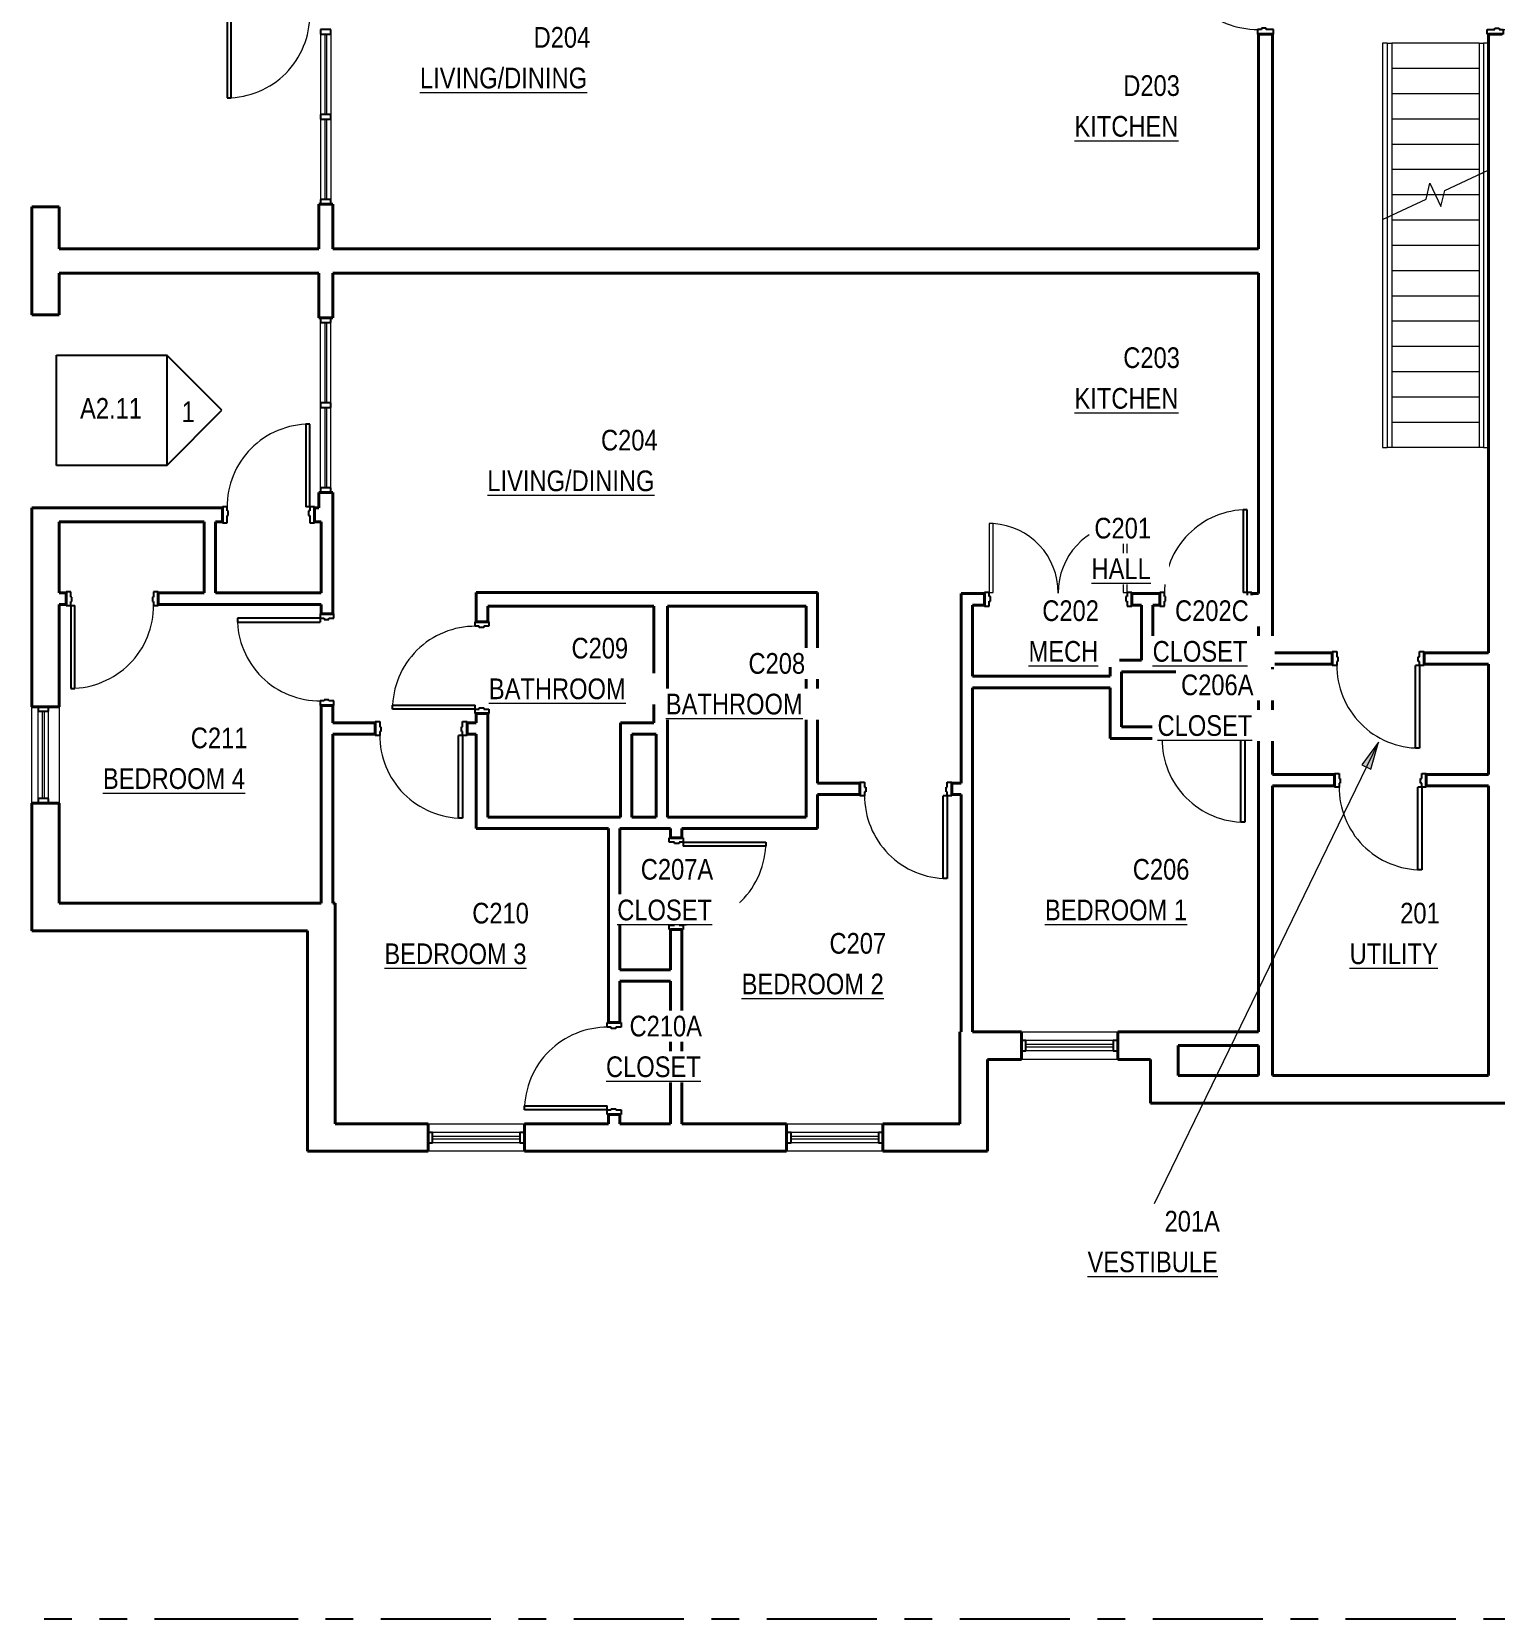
# Model space of a CAD drawing. Header units: inches. Extents: x -88 to 1419, y -1455 to 118.
# Drawn here: x -88 to 549, y -1270 to -579 of the extents above; entities that cross this region are included whole.
import ezdxf

# ---------------------------------------------------------------- set-up
doc = ezdxf.new("R2010")
doc.units = ezdxf.units.IN
doc.header["$MEASUREMENT"] = 0
doc.linetypes.add('Grid Line', pattern=[84, 48, -12, 12, -12])
for name, color, linetype, lineweight in [('A-AREA-IDEN', 2, 'Continuous', 9), ('A-DOOR', 31, 'Continuous', 15), ('A-DOOR-FRAM', 31, 'Continuous', 25), ('A-FLOR-HRAL', 11, 'Continuous', 9), ('A-GLAZ-CURT', 52, 'Continuous', 9), ('A-GLAZ-CWMG', 51, 'Continuous', 9), ('A-WALL', 113, 'Continuous', 15), ('G-ANNO-SYMB', 111, 'Continuous', 9), ('I-WALL', 2, 'Continuous', 15), ('S-GRID', 1, 'Continuous', 9), ('S-STRS', 31, 'Continuous', 9), ('S-STRS-MBND', 31, 'Continuous', 9)]:
    doc.layers.add(name, color=color, linetype=linetype, lineweight=lineweight)
doc.styles.add('Arial Narrow', font='ARIALN.TTF', dxfattribs={"height": 9})

# ---------------------------------------------------------------- blocks, each defined once
blk = doc.blocks.new('Door-Single_CE_ - HM Door-2_ HM Frame-5153379-LEVEL 2')
at = {"layer": 'A-DOOR'}
for p, q in [((16.25, -39.5), (16.25, -3.5)), ((16.25, -3.5), (18, -3.5)), ((18, -3.5), (18, -39.5)), ((18, -39.5), (16.25, -39.5))]:
    blk.add_line(p, q, dxfattribs=at)
at = {"layer": 'A-DOOR', "lineweight": 25}
for p, q in [((16.25, -39.5), (16.25, -3.5)), ((18, -3.5), (16.25, -3.5)), ((18, -3.5), (18, -39.5)), ((18, -39.5), (16.25, -39.5))]:
    blk.add_line(p, q, dxfattribs=at)
at = {"layer": 'A-DOOR', "lineweight": 9}
blk.add_arc((18, -3.5), 36, 179.5, 270, dxfattribs=at)
blk.add_arc((18, -3.5), 36, 179.5, 270, dxfattribs=at)
blk.add_arc((18, -3.5), 36, 179.5, 270, dxfattribs=at)
blk.add_arc((18, -3.5), 36, 179.5, 270, dxfattribs=at)
at = {"layer": 'A-DOOR-FRAM'}
for p, q in [((-20, 3.5), (-18, 3.5)), ((-20, -3.5), (-20, 3.5)), ((-18, 3.5), (-18, 0.25)), ((-18, 0.25), (-17.5, 0.25)), ((-17.5, 0.25), (-17.5, -1.75)), ((17.5, 0.25), (18, 0.25)), ((17.5, -1.75), (17.5, 0.25)), ((18, 3.5), (20, 3.5)), ((18, 0.25), (18, 3.5)), ((20, 3.5), (20, -3.5)), ((-18, -3.5), (-20, -3.5)), ((-18, -1.75), (-18, -3.5)), ((-17.5, -1.75), (-18, -1.75)), ((18, -1.75), (17.5, -1.75)), ((18, -3.5), (18, -1.75)), ((20, -3.5), (18, -3.5))]:
    blk.add_line(p, q, dxfattribs=at)
blk = doc.blocks.new('Door-Single_CE_ - HM Door-2_ HM Frame-5153377-LEVEL 2')
at = {"layer": 'A-DOOR'}
for p, q in [((18, 39.5), (16.25, 39.5)), ((16.25, 39.5), (16.25, 3.5)), ((18, 3.5), (18, 39.5)), ((16.25, 3.5), (18, 3.5))]:
    blk.add_line(p, q, dxfattribs=at)
at = {"layer": 'A-DOOR', "lineweight": 25}
for p, q in [((18, 39.5), (16.25, 39.5)), ((16.25, 39.5), (16.25, 3.5)), ((18, 3.5), (18, 39.5)), ((18, 3.5), (16.25, 3.5))]:
    blk.add_line(p, q, dxfattribs=at)
at = {"layer": 'A-DOOR', "lineweight": 9}
blk.add_arc((18, 3.5), 36, 90, 180.5, dxfattribs=at)
blk.add_arc((18, 3.5), 36, 90, 180.5, dxfattribs=at)
blk.add_arc((18, 3.5), 36, 90, 180.5, dxfattribs=at)
blk.add_arc((18, 3.5), 36, 90, 180.5, dxfattribs=at)
at = {"layer": 'A-DOOR-FRAM'}
for p, q in [((-18, 3.5), (-20, 3.5)), ((-20, 3.5), (-20, -3.5)), ((-18, 1.75), (-18, 3.5)), ((-17.5, 1.75), (-18, 1.75)), ((-17.5, -0.25), (-17.5, 1.75)), ((18, 1.75), (17.5, 1.75)), ((17.5, 1.75), (17.5, -0.25)), ((20, 3.5), (18, 3.5)), ((18, 3.5), (18, 1.75)), ((20, -3.5), (20, 3.5)), ((-20, -3.5), (-18, -3.5)), ((-18, -3.5), (-18, -0.25)), ((-18, -0.25), (-17.5, -0.25)), ((17.5, -0.25), (18, -0.25)), ((18, -0.25), (18, -3.5)), ((18, -3.5), (20, -3.5))]:
    blk.add_line(p, q, dxfattribs=at)
blk = doc.blocks.new('System Panel - zGlazed-5153407-LEVEL 2')
at = {"layer": 'A-GLAZ-CURT', "lineweight": 15}
for p, q in [((17.5, 0.5), (-17.5, 0.5)), ((-17.5, 0.5), (-17.5, -0.5)), ((17.5, -0.5), (17.5, 0.5)), ((-17.5, -0.5), (17.5, -0.5))]:
    blk.add_line(p, q, dxfattribs=at)
blk = doc.blocks.new('Rectangular Mullion - 4 1_2_ x 2_ Rectangular_CE_-5153396-LEVEL 2')
at = {"layer": 'A-GLAZ-CWMG'}
for p, q in [((955.3, -740.6), (955.3, -705.6)), ((959.8, -740.6), (959.8, -705.6))]:
    blk.add_line(p, q, dxfattribs=at)
blk = doc.blocks.new('Rectangular Mullion - 4 1_2_ x 2_ Rectangular_CE_-5153408-LEVEL 2')
at = {"layer": 'A-GLAZ-CWMG', "lineweight": 25}
for p, q in [((-2, 2.25), (0, 2.25)), ((-2, -2.25), (-2, 2.25)), ((0, 2.25), (0, -2.25)), ((0, -2.25), (-2, -2.25))]:
    blk.add_line(p, q, dxfattribs=at)
blk = doc.blocks.new('Rectangular Mullion - 4 1_2_ x 2_ Rectangular_CE_-5153409-LEVEL 2')
at = {"layer": 'A-GLAZ-CWMG', "lineweight": 25}
for p, q in [((0, 2.25), (-2, 2.25)), ((-2, 2.25), (-2, -2.25)), ((0, -2.25), (0, 2.25)), ((-2, -2.25), (0, -2.25))]:
    blk.add_line(p, q, dxfattribs=at)
blk = doc.blocks.new('Rectangular Mullion - 4 1_2_ x 2_ Rectangular_CE_-5153406-LEVEL 2')
at = {"layer": 'A-GLAZ-CWMG', "lineweight": 25}
for p, q in [((-1, 2.25), (1, 2.25)), ((-1, -2.25), (-1, 2.25)), ((1, 2.25), (1, -2.25)), ((1, -2.25), (-1, -2.25))]:
    blk.add_line(p, q, dxfattribs=at)
blk = doc.blocks.new('Door-Single_CE_ - HM Door-2_ HM Frame-5153375-LEVEL 2')
at = {"layer": 'A-DOOR'}
for p, q in [((18, 39), (16.25, 39)), ((16.25, 39), (16.25, 3)), ((18, 3), (18, 39)), ((16.25, 3), (18, 3))]:
    blk.add_line(p, q, dxfattribs=at)
at = {"layer": 'A-DOOR', "lineweight": 25}
for p, q in [((18, 39), (16.25, 39)), ((16.25, 39), (16.25, 3)), ((18, 3), (18, 39)), ((18, 3), (16.25, 3))]:
    blk.add_line(p, q, dxfattribs=at)
at = {"layer": 'A-DOOR', "lineweight": 9}
blk.add_arc((18, 3), 36, 90, 180.5, dxfattribs=at)
blk.add_arc((18, 3), 36, 90, 180.5, dxfattribs=at)
blk.add_arc((18, 3), 36, 90, 180.5, dxfattribs=at)
blk.add_arc((18, 3), 36, 90, 180.5, dxfattribs=at)
at = {"layer": 'A-DOOR-FRAM'}
for p, q in [((-18, 3), (-20, 3)), ((-20, 3), (-20, -3)), ((-18, 1.25), (-18, 3)), ((-17.5, 1.25), (-18, 1.25)), ((-17.5, -0.75), (-17.5, 1.25)), ((18, 1.25), (17.5, 1.25)), ((17.5, 1.25), (17.5, -0.75)), ((20, 3), (18, 3)), ((18, 3), (18, 1.25)), ((20, -3), (20, 3)), ((-20, -3), (-18, -3)), ((-18, -3), (-18, -0.75)), ((-18, -0.75), (-17.5, -0.75)), ((17.5, -0.75), (18, -0.75)), ((18, -0.75), (18, -3)), ((18, -3), (20, -3))]:
    blk.add_line(p, q, dxfattribs=at)
blk = doc.blocks.new('Door-Single_CE_ - HM Door-2_ HM Frame-5153374-LEVEL 2')
at = {"layer": 'A-DOOR'}
for p, q in [((16.25, -39), (16.25, -3)), ((16.25, -3), (18, -3)), ((18, -3), (18, -39)), ((18, -39), (16.25, -39))]:
    blk.add_line(p, q, dxfattribs=at)
at = {"layer": 'A-DOOR', "lineweight": 25}
for p, q in [((16.25, -39), (16.25, -3)), ((18, -3), (16.25, -3)), ((18, -3), (18, -39)), ((18, -39), (16.25, -39))]:
    blk.add_line(p, q, dxfattribs=at)
at = {"layer": 'A-DOOR', "lineweight": 9}
blk.add_arc((18, -3), 36, 179.5, 270, dxfattribs=at)
blk.add_arc((18, -3), 36, 179.5, 270, dxfattribs=at)
blk.add_arc((18, -3), 36, 179.5, 270, dxfattribs=at)
blk.add_arc((18, -3), 36, 179.5, 270, dxfattribs=at)
at = {"layer": 'A-DOOR-FRAM'}
for p, q in [((-20, 3), (-18, 3)), ((-20, -3), (-20, 3)), ((-18, 3), (-18, 0.75)), ((-18, 0.75), (-17.5, 0.75)), ((-17.5, 0.75), (-17.5, -1.25)), ((17.5, 0.75), (18, 0.75)), ((17.5, -1.25), (17.5, 0.75)), ((18, 3), (20, 3)), ((18, 0.75), (18, 3)), ((20, 3), (20, -3)), ((-18, -3), (-20, -3)), ((-18, -1.25), (-18, -3)), ((-17.5, -1.25), (-18, -1.25)), ((18, -1.25), (17.5, -1.25)), ((18, -3), (18, -1.25)), ((20, -3), (18, -3))]:
    blk.add_line(p, q, dxfattribs=at)
blk = doc.blocks.new('Door-Double_CE_ - WD Door-2_ HM Frame-5153386-LEVEL 2')
at = {"layer": 'A-DOOR'}
for p, q in [((-28.25, 33), (-30, 33)), ((-30, 33), (-30, 3)), ((-28.25, 3), (-28.25, 33)), ((30, 33), (28.25, 33)), ((28.25, 33), (28.25, 3)), ((30, 3), (30, 33)), ((-30, 3), (-28.25, 3)), ((28.25, 3), (30, 3))]:
    blk.add_line(p, q, dxfattribs=at)
at = {"layer": 'A-DOOR', "lineweight": 9}
for centre, start, end in [((-30, 3), 359.5, 86.66024), ((30, 3), 93.35377, 180.5)]:
    blk.add_arc(centre, 30, start, end, dxfattribs=at)
at = {"layer": 'A-DOOR-FRAM'}
for p, q in [((-30, 3), (-32, 3)), ((-32, 3), (-32, -3)), ((-30, 1.25), (-30, 3)), ((-29.5, 1.25), (-30, 1.25)), ((-29.5, -0.75), (-29.5, 1.25)), ((30, 1.25), (29.5, 1.25)), ((29.5, 1.25), (29.5, -0.75)), ((32, 3), (30, 3)), ((30, 3), (30, 1.25)), ((32, -3), (32, 3)), ((-32, -3), (-30, -3)), ((-30, -3), (-30, -0.75)), ((-30, -0.75), (-29.5, -0.75)), ((29.5, -0.75), (30, -0.75)), ((30, -0.75), (30, -3)), ((30, -3), (32, -3))]:
    blk.add_line(p, q, dxfattribs=at)
blk = doc.blocks.new('System Panel - zGlazed-5153403-LEVEL 2')
at = {"layer": 'A-GLAZ-CURT', "lineweight": 15}
for p, q in [((17.5, 0.5), (-17.5, 0.5)), ((-17.5, 0.5), (-17.5, -0.5)), ((17.5, -0.5), (17.5, 0.5)), ((-17.5, -0.5), (17.5, -0.5))]:
    blk.add_line(p, q, dxfattribs=at)
blk = doc.blocks.new('Rectangular Mullion - 4 1_2_ x 2_ Rectangular_CE_-5153390-LEVEL 2')
at = {"layer": 'A-GLAZ-CWMG'}
for p, q in [((955.3, -617.1), (955.3, -652.1)), ((959.8, -617.1), (959.8, -652.1))]:
    blk.add_line(p, q, dxfattribs=at)
blk = doc.blocks.new('Rectangular Mullion - 4 1_2_ x 2_ Rectangular_CE_-5153404-LEVEL 2')
at = {"layer": 'A-GLAZ-CWMG', "lineweight": 25}
for p, q in [((-2, 2.25), (0, 2.25)), ((-2, -2.25), (-2, 2.25)), ((0, 2.25), (0, -2.25)), ((0, -2.25), (-2, -2.25))]:
    blk.add_line(p, q, dxfattribs=at)
blk = doc.blocks.new('Rectangular Mullion - 4 1_2_ x 2_ Rectangular_CE_-5153405-LEVEL 2')
at = {"layer": 'A-GLAZ-CWMG', "lineweight": 25}
for p, q in [((0, 2.25), (-2, 2.25)), ((-2, 2.25), (-2, -2.25)), ((0, -2.25), (0, 2.25)), ((-2, -2.25), (0, -2.25))]:
    blk.add_line(p, q, dxfattribs=at)
blk = doc.blocks.new('Rectangular Mullion - 4 1_2_ x 2_ Rectangular_CE_-5153402-LEVEL 2')
at = {"layer": 'A-GLAZ-CWMG', "lineweight": 25}
for p, q in [((-1, 2.25), (1, 2.25)), ((-1, -2.25), (-1, 2.25)), ((1, 2.25), (1, -2.25)), ((1, -2.25), (-1, -2.25))]:
    blk.add_line(p, q, dxfattribs=at)
blk = doc.blocks.new('Railing - Railing-5155754-LEVEL 2')
at = {"layer": 'A-FLOR-HRAL'}
for p, q in [((501.5, -659.89), (501.5, -760.1)), ((503.5, -658.96), (503.5, -760.1)), ((503.5, -760.1), (501.5, -760.1))]:
    blk.add_line(p, q, dxfattribs=at)
blk = doc.blocks.new('Railing - Railing-5155758-LEVEL 2')
at = {"layer": 'A-FLOR-HRAL'}
for p, q in [((541.5, -641.24), (541.5, -760.1)), ((543.5, -640.3), (543.5, -760.1)), ((543.5, -760.1), (541.5, -760.1))]:
    blk.add_line(p, q, dxfattribs=at)
blk = doc.blocks.new('Railing - Railing-5155769-LEVEL 2')
at = {"layer": 'A-FLOR-HRAL'}
for p, q in [((501.5, -584.1), (503.5, -584.1)), ((501.5, -584.1), (501.5, -659.89)), ((503.5, -584.1), (503.5, -658.96)), ((501.5, -659.89), (503.5, -658.96))]:
    blk.add_line(p, q, dxfattribs=at)
blk = doc.blocks.new('Railing - Railing-5155773-LEVEL 2')
at = {"layer": 'A-FLOR-HRAL'}
for p, q in [((541.5, -584.1), (543.5, -584.1)), ((541.5, -584.1), (541.5, -641.24)), ((543.5, -584.1), (543.5, -640.3)), ((541.5, -641.24), (543.5, -640.3))]:
    blk.add_line(p, q, dxfattribs=at)
blk = doc.blocks.new('System Panel - zGlazed-5153412-LEVEL 2')
at = {"layer": 'A-GLAZ-CURT', "lineweight": 15}
for p, q in [((19, 0.5), (-19, 0.5)), ((-19, 0.5), (-19, -0.5)), ((19, -0.5), (19, 0.5)), ((-19, -0.5), (19, -0.5))]:
    blk.add_line(p, q, dxfattribs=at)
blk = doc.blocks.new('Rectangular Mullion - 4 1_2_ x 2_ Rectangular_CE_-5153411-LEVEL 2')
at = {"layer": 'A-GLAZ-CWMG'}
for p, q in [((1078.3, -444.85), (1078.3, -482.85)), ((1082.8, -444.85), (1082.8, -482.85))]:
    blk.add_line(p, q, dxfattribs=at)
blk = doc.blocks.new('Rectangular Mullion - 4 1_2_ x 2_ Rectangular_CE_-5153413-LEVEL 2')
at = {"layer": 'A-GLAZ-CWMG', "lineweight": 25}
for p, q in [((-2, 2.25), (0, 2.25)), ((-2, -2.25), (-2, 2.25)), ((0, 2.25), (0, -2.25)), ((0, -2.25), (-2, -2.25))]:
    blk.add_line(p, q, dxfattribs=at)
blk = doc.blocks.new('Rectangular Mullion - 4 1_2_ x 2_ Rectangular_CE_-5153414-LEVEL 2')
at = {"layer": 'A-GLAZ-CWMG', "lineweight": 25}
for p, q in [((0, 2.25), (-2, 2.25)), ((-2, 2.25), (-2, -2.25)), ((0, -2.25), (0, 2.25)), ((-2, -2.25), (0, -2.25))]:
    blk.add_line(p, q, dxfattribs=at)
blk = doc.blocks.new('Elevation - Detail Number_CE_-134675-LEVEL 2')
at = {"layer": 'G-ANNO-SYMB', "lineweight": 25}
for p, q in [((-0.25, -0.25), (-0.25, 0.25)), ((-0.25, 0.25), (0.25, 0.25)), ((0.25, 0.25), (0.25, -0.25)), ((0.25, -0.25), (-0.25, -0.25))]:
    blk.add_line(p, q, dxfattribs=at)
blk = doc.blocks.new('Elevation - Detail Number_CE_-46063-LEVEL 2')
at = {"layer": 'G-ANNO-SYMB', "lineweight": 25}
for p, q in [((0, 0.25), (-0.25, 0)), ((0.25, 0), (0, 0.25)), ((-0.25, 0), (0.25, 0))]:
    blk.add_line(p, q, dxfattribs=at)

msp = doc.modelspace()

# ---------------------------------------------------------------- hatches: boundary and pattern name
at = {"layer": 'A-AREA-IDEN'}
msp.add_hatch(color=256, dxfattribs=at).paths.add_polyline_path([(497.67, -888.28), (490.53, -898.15), (494.33, -900)])

# ---------------------------------------------------------------- linework, layer by layer
for p, q in [((497.67, -888.28), (490.53, -898.15)), ((494.33, -900), (497.67, -888.28)), ((490.53, -898.15), (494.33, -900))]:
    msp.add_line(p, q, dxfattribs=at)
at = {"layer": 'A-WALL', "lineweight": 40}
for p, q in [((445.55, -580.08), (445.55, -673.6)), ((451.55, -580.08), (445.55, -580.08)), ((451.55, -849.35), (451.55, -580.08)), ((545.55, -580.08), (545.55, -849.35)), ((551.55, -580.08), (545.55, -580.08)), ((-76.45, -655.35), (-88.45, -655.35)), ((-88.45, -655.35), (-88.45, -702.35)), ((-76.45, -673.6), (-76.45, -655.35)), ((36.55, -654.1), (36.55, -673.6)), ((42.55, -654.1), (36.55, -654.1)), ((42.55, -673.6), (42.55, -654.1)), ((36.55, -673.6), (-76.45, -673.6)), ((445.55, -673.6), (42.55, -673.6)), ((-76.45, -702.35), (-76.45, -684.1)), ((-76.45, -684.1), (36.55, -684.1)), ((36.55, -684.1), (36.55, -703.6)), ((42.55, -684.1), (445.55, -684.1)), ((42.55, -703.6), (42.55, -684.1)), ((445.55, -684.1), (445.55, -823.62)), ((-88.45, -702.35), (-76.45, -702.35)), ((36.55, -703.6), (42.55, -703.6)), ((42.55, -779.6), (36.55, -779.6)), ((36.55, -779.6), (36.55, -786.35)), ((42.55, -792.35), (42.55, -779.6)), ((-88.45, -786.35), (-88.45, -872.85)), ((-5.45, -786.35), (-88.45, -786.35)), ((-5.45, -792.35), (-5.45, -786.35)), ((36.55, -786.35), (34.55, -786.35)), ((34.55, -786.35), (34.55, -792.35)), ((-76.45, -823.35), (-76.45, -792.35)), ((-76.45, -792.35), (-13.45, -792.35)), ((-8.45, -792.35), (-5.45, -792.35)), ((34.55, -792.35), (37.55, -792.35)), ((-76.45, -872.85), (-76.45, -828.35)), ((248.55, -823.12), (105.05, -823.12)), ((105.05, -823.12), (105.05, -829.12)), ((445.55, -828.62), (445.55, -852.62)), ((110.05, -829.12), (182.3, -829.12)), ((182.3, -829.12), (182.3, -879.85)), ((188.3, -829.12), (248.55, -829.12)), ((188.3, -884.85), (188.3, -829.12)), ((451.55, -902.35), (451.55, -854.35)), ((545.55, -854.35), (545.55, -902.35)), ((445.55, -857.62), (445.55, -881.62)), ((-88.45, -872.85), (-76.45, -872.85)), ((182.3, -884.85), (183.3, -884.85)), ((445.55, -886.62), (445.55, -1014.35)), ((451.55, -1033.35), (451.55, -907.35)), ((545.55, -907.35), (545.55, -1033.35)), ((-76.45, -914.85), (-88.45, -914.85)), ((-88.45, -914.85), (-88.45, -970.35)), ((-76.45, -958.35), (-76.45, -914.85)), ((37.55, -958.35), (-76.45, -958.35)), ((43.55, -958.35), (42.55, -958.35)), ((43.55, -1054.35), (43.55, -958.35)), ((-88.45, -970.35), (31.55, -970.35)), ((31.55, -970.35), (31.55, -1066.35)), ((316.05, -1014.35), (315.55, -1014.35)), ((315.55, -1014.35), (315.55, -1054.35)), ((342.3, -1014.35), (321.05, -1014.35)), ((342.3, -1026.35), (342.3, -1014.35)), ((384.3, -1014.35), (384.3, -1026.35)), ((445.55, -1014.35), (384.3, -1014.35)), ((410.55, -1033.35), (410.55, -1020.35)), ((410.55, -1020.35), (445.55, -1020.35)), ((445.55, -1020.35), (445.55, -1033.35)), ((327.55, -1026.35), (342.3, -1026.35)), ((327.55, -1066.35), (327.55, -1026.35)), ((384.3, -1026.35), (398.55, -1026.35)), ((398.55, -1026.35), (398.55, -1045.35)), ((445.55, -1033.35), (410.55, -1033.35)), ((545.55, -1033.35), (451.55, -1033.35)), ((398.55, -1045.35), (598.55, -1045.35)), ((84.05, -1054.35), (43.55, -1054.35)), ((84.05, -1066.35), (84.05, -1054.35)), ((162.55, -1054.35), (126.05, -1054.35)), ((126.05, -1054.35), (126.05, -1066.35)), ((189.55, -1054.35), (167.55, -1054.35)), ((240.05, -1054.35), (194.55, -1054.35)), ((240.05, -1066.35), (240.05, -1054.35)), ((315.55, -1054.35), (282.05, -1054.35)), ((282.05, -1054.35), (282.05, -1066.35)), ((31.55, -1066.35), (84.05, -1066.35)), ((126.05, -1066.35), (240.05, -1066.35)), ((282.05, -1066.35), (327.55, -1066.35))]:
    msp.add_line(p, q, dxfattribs=at)
at = {"layer": 'A-WALL'}
for p, q in [((-88.45, -914.85), (-88.45, -872.85)), ((-76.45, -872.85), (-76.45, -914.85)), ((342.3, -1014.35), (384.3, -1014.35)), ((384.3, -1026.35), (342.3, -1026.35)), ((84.05, -1054.35), (126.05, -1054.35)), ((240.05, -1054.35), (282.05, -1054.35)), ((126.05, -1066.35), (84.05, -1066.35)), ((282.05, -1066.35), (240.05, -1066.35))]:
    msp.add_line(p, q, dxfattribs=at)
at = {"layer": 'I-WALL', "lineweight": 40}
for p, q in [((-13.45, -792.35), (-13.45, -823.35)), ((-8.45, -823.35), (-8.45, -792.35)), ((37.55, -792.35), (37.55, -823.35)), ((42.55, -832.35), (42.55, -792.35)), ((-73.45, -823.35), (-76.45, -823.35)), ((-76.45, -828.35), (-73.45, -828.35)), ((-73.45, -828.35), (-73.45, -823.35)), ((-13.45, -823.35), (-33.45, -823.35)), ((-33.45, -823.35), (-33.45, -828.35)), ((-33.45, -828.35), (37.55, -828.35)), ((37.55, -823.35), (-8.45, -823.35)), ((37.55, -828.35), (37.55, -832.35)), ((253.55, -823.12), (248.55, -823.12)), ((253.55, -906.12), (253.55, -823.12)), ((316.05, -823.62), (316.05, -906.12)), ((326.3, -823.62), (316.05, -823.62)), ((321.05, -859.62), (321.05, -828.62)), ((321.05, -828.62), (326.3, -828.62)), ((326.3, -828.62), (326.3, -823.62)), ((402.55, -823.62), (390.3, -823.62)), ((390.3, -823.62), (390.3, -828.62)), ((390.3, -828.62), (394.55, -828.62)), ((394.55, -828.62), (394.55, -852.62)), ((399.55, -828.62), (402.55, -828.62)), ((399.55, -852.62), (399.55, -828.62)), ((402.55, -828.62), (402.55, -823.62)), ((445.55, -823.62), (442.55, -823.62)), ((442.55, -823.62), (442.55, -828.62)), ((442.55, -828.62), (445.55, -828.62)), ((37.55, -832.35), (42.55, -832.35)), ((105.05, -829.12), (105.05, -835.85)), ((105.05, -835.85), (110.05, -835.85)), ((110.05, -835.85), (110.05, -829.12)), ((248.55, -829.12), (248.55, -920.85)), ((477.55, -849.35), (451.55, -849.35)), ((477.55, -854.35), (477.55, -849.35)), ((545.55, -849.35), (517.55, -849.35)), ((517.55, -849.35), (517.55, -854.35)), ((394.55, -852.62), (380.92, -852.62)), ((380.92, -852.62), (380.92, -859.62)), ((445.55, -852.62), (399.55, -852.62)), ((451.55, -854.35), (477.55, -854.35)), ((517.55, -854.35), (545.55, -854.35)), ((380.92, -859.62), (321.05, -859.62)), ((385.92, -857.62), (445.55, -857.62)), ((385.92, -881.62), (385.92, -857.62)), ((321.05, -1014.35), (321.05, -864.62)), ((321.05, -864.62), (380.92, -864.62)), ((380.92, -864.62), (380.92, -886.62)), ((42.55, -872.35), (37.55, -872.35)), ((37.55, -872.35), (37.55, -958.35)), ((42.55, -879.85), (42.55, -872.35)), ((110.05, -875.85), (105.05, -875.85)), ((105.05, -875.85), (105.05, -879.85)), ((110.05, -920.85), (110.05, -875.85)), ((61.05, -879.85), (42.55, -879.85)), ((61.05, -884.85), (61.05, -879.85)), ((105.05, -879.85), (101.05, -879.85)), ((101.05, -879.85), (101.05, -884.85)), ((182.3, -879.85), (167.8, -879.85)), ((167.8, -879.85), (167.8, -920.85)), ((401.55, -881.62), (385.92, -881.62)), ((401.55, -886.62), (401.55, -881.62)), ((445.55, -881.62), (441.55, -881.62)), ((441.55, -881.62), (441.55, -886.62)), ((42.55, -958.35), (42.55, -884.85)), ((42.55, -884.85), (61.05, -884.85)), ((101.05, -884.85), (105.05, -884.85)), ((105.05, -884.85), (105.05, -925.85)), ((172.8, -884.85), (182.3, -884.85)), ((172.8, -920.85), (172.8, -884.85)), ((183.3, -884.85), (183.3, -920.85)), ((188.3, -920.85), (188.3, -884.85)), ((380.92, -886.62), (401.55, -886.62)), ((441.55, -886.62), (445.55, -886.62)), ((478.55, -902.35), (451.55, -902.35)), ((478.55, -907.35), (478.55, -902.35)), ((545.55, -902.35), (518.55, -902.35)), ((518.55, -902.35), (518.55, -907.35)), ((272.05, -906.12), (253.55, -906.12)), ((253.55, -925.85), (253.55, -911.12)), ((253.55, -911.12), (272.05, -911.12)), ((272.05, -911.12), (272.05, -906.12)), ((316.05, -906.12), (312.05, -906.12)), ((312.05, -906.12), (312.05, -911.12)), ((312.05, -911.12), (316.05, -911.12)), ((316.05, -911.12), (316.05, -1014.35)), ((451.55, -907.35), (478.55, -907.35)), ((518.55, -907.35), (545.55, -907.35)), ((167.8, -920.85), (110.05, -920.85)), ((183.3, -920.85), (172.8, -920.85)), ((248.55, -920.85), (188.3, -920.85)), ((105.05, -925.85), (162.55, -925.85)), ((162.55, -925.85), (162.55, -1010.35)), ((167.55, -925.85), (189.55, -925.85)), ((167.55, -987.35), (167.55, -925.85)), ((189.55, -925.85), (189.55, -929.85)), ((189.55, -929.85), (194.55, -929.85)), ((194.55, -925.85), (253.55, -925.85)), ((194.55, -929.85), (194.55, -925.85)), ((189.55, -969.85), (189.55, -987.35)), ((194.55, -969.85), (189.55, -969.85)), ((194.55, -1054.35), (194.55, -969.85)), ((189.55, -987.35), (167.55, -987.35)), ((167.55, -1010.35), (167.55, -992.35)), ((167.55, -992.35), (189.55, -992.35)), ((189.55, -992.35), (189.55, -1054.35)), ((162.55, -1010.35), (167.55, -1010.35)), ((162.55, -1050.35), (162.55, -1054.35)), ((167.55, -1050.35), (162.55, -1050.35)), ((167.55, -1054.35), (167.55, -1050.35))]:
    msp.add_line(p, q, dxfattribs=at)
at = {"layer": 'S-GRID', "linetype": 'Grid Line', "lineweight": 25}
for p, q in [((13.01, -1270), (-82.99, -1270)), ((1287.44, -1270), (13.01, -1270))]:
    msp.add_line(p, q, dxfattribs=at)
at = {"layer": 'S-STRS'}
for p, q in [((501.5, -584.1), (499.5, -584.1)), ((499.5, -584.1), (499.5, -660.82)), ((541.5, -584.1), (503.5, -584.1)), ((545.5, -584.1), (543.5, -584.1)), ((545.5, -584.1), (545.5, -639.37)), ((541.5, -595.1), (503.5, -595.1)), ((541.5, -606.1), (503.5, -606.1)), ((541.5, -617.1), (503.5, -617.1)), ((541.5, -628.1), (503.5, -628.1)), ((541.5, -639.1), (503.5, -639.1)), ((545.5, -639.37), (545.5, -760.1)), ((518.88, -650.1), (503.5, -650.1)), ((522.5, -650.1), (518.88, -650.1)), ((526.11, -650.1), (522.5, -650.1)), ((541.5, -650.1), (526.11, -650.1)), ((499.5, -660.82), (499.5, -760.1)), ((541.5, -661.1), (503.5, -661.1)), ((541.5, -672.1), (503.5, -672.1)), ((541.5, -683.1), (503.5, -683.1)), ((541.5, -694.1), (503.5, -694.1)), ((541.5, -705.1), (503.5, -705.1)), ((541.5, -716.1), (503.5, -716.1)), ((541.5, -727.1), (503.5, -727.1)), ((541.5, -738.1), (503.5, -738.1)), ((541.5, -749.1), (503.5, -749.1)), ((499.5, -760.1), (501.5, -760.1)), ((541.5, -760.1), (503.5, -760.1)), ((543.5, -760.1), (545.5, -760.1))]:
    msp.add_line(p, q, dxfattribs=at)
at = {"layer": 'S-STRS-MBND'}
for p, q in [((526.57, -648.19), (545.5, -639.37)), ((518.42, -652), (520.12, -645)), ((520.12, -645), (524.87, -655.19)), ((524.87, -655.19), (526.57, -648.19)), ((499.5, -660.82), (518.42, -652))]:
    msp.add_line(p, q, dxfattribs=at)

# ---------------------------------------------------------------- block references
at = {"layer": 'A-DOOR', "lineweight": 9}
for name, p, rotation in [('Door-Single_CE_ - HM Door-2_ HM Frame-5153377-LEVEL 2', (448.55, -560.08), 89.99999999999967), ('Door-Single_CE_ - HM Door-2_ HM Frame-5153379-LEVEL 2', (548.55, -560.08), 89.99999999999982), ('Door-Single_CE_ - HM Door-2_ HM Frame-5153377-LEVEL 2', (14.55, -568.35), 180), ('Door-Single_CE_ - HM Door-2_ HM Frame-5153375-LEVEL 2', (-53.45, -825.85), 180), ('Door-Single_CE_ - HM Door-2_ HM Frame-5153375-LEVEL 2', (40.05, -852.35), 89.99999999999991), ('Door-Single_CE_ - HM Door-2_ HM Frame-5153374-LEVEL 2', (107.55, -855.85), 269.9999999999999), ('Door-Single_CE_ - HM Door-2_ HM Frame-5153374-LEVEL 2', (192.05, -949.85), 89.99999999999984), ('Door-Single_CE_ - HM Door-2_ HM Frame-5153374-LEVEL 2', (165.05, -1030.35), 269.9999999999998)]:
    msp.add_blockref(name, p, dxfattribs=dict(at, rotation=rotation))
for name, p in [('Door-Single_CE_ - HM Door-2_ HM Frame-5153377-LEVEL 2', (14.55, -789.35)), ('Door-Single_CE_ - HM Door-2_ HM Frame-5153375-LEVEL 2', (422.55, -826.12)), ('Door-Single_CE_ - HM Door-2_ HM Frame-5153374-LEVEL 2', (497.55, -851.85)), ('Door-Single_CE_ - HM Door-2_ HM Frame-5153374-LEVEL 2', (81.05, -882.35)), ('Door-Single_CE_ - HM Door-2_ HM Frame-5153374-LEVEL 2', (421.55, -884.12)), ('Door-Single_CE_ - HM Door-2_ HM Frame-5153374-LEVEL 2', (498.55, -904.85)), ('Door-Single_CE_ - HM Door-2_ HM Frame-5153374-LEVEL 2', (292.05, -908.62))]:
    msp.add_blockref(name, p, dxfattribs=at)
at = {"layer": 'A-DOOR'}
msp.add_blockref('Door-Double_CE_ - WD Door-2_ HM Frame-5153386-LEVEL 2', (358.3, -826.12), dxfattribs=at)
at = {"layer": 'A-FLOR-HRAL'}
for name in ['Railing - Railing-5155769-LEVEL 2', 'Railing - Railing-5155773-LEVEL 2', 'Railing - Railing-5155758-LEVEL 2', 'Railing - Railing-5155754-LEVEL 2']:
    msp.add_blockref(name, (0, 0), dxfattribs=at)
at = {"layer": 'A-GLAZ-CURT'}
for name, p, rotation in [('System Panel - zGlazed-5153407-LEVEL 2', (39.55, -597.6), 89.99999999999979), ('System Panel - zGlazed-5153407-LEVEL 2', (39.55, -634.6), 89.99999999999979), ('System Panel - zGlazed-5153403-LEVEL 2', (39.55, -723.1), 269.9999999999998), ('System Panel - zGlazed-5153403-LEVEL 2', (39.55, -760.1), 269.9999999999998), ('System Panel - zGlazed-5153412-LEVEL 2', (-83.45, -893.85), 270.0000000000001)]:
    msp.add_blockref(name, p, dxfattribs=dict(at, rotation=rotation))
for p in [(363.3, -1020.35), (105.05, -1060.35), (261.05, -1060.35)]:
    msp.add_blockref('System Panel - zGlazed-5153412-LEVEL 2', p, dxfattribs=at)
at = {"layer": 'A-GLAZ-CWMG', "extrusion": (0, 0, -1)}
for name, p, rotation in [('Rectangular Mullion - 4 1_2_ x 2_ Rectangular_CE_-5153408-LEVEL 2', (-39.55, -578.1), 90.00000000000021), ('Rectangular Mullion - 4 1_2_ x 2_ Rectangular_CE_-5153406-LEVEL 2', (-39.55, -616.1), 90.00000000000021), ('Rectangular Mullion - 4 1_2_ x 2_ Rectangular_CE_-5153402-LEVEL 2', (-39.55, -741.6), 270.0000000000002), ('Rectangular Mullion - 4 1_2_ x 2_ Rectangular_CE_-5153404-LEVEL 2', (-39.55, -779.6), 270.0000000000002), ('Rectangular Mullion - 4 1_2_ x 2_ Rectangular_CE_-5153413-LEVEL 2', (83.45, -914.85), 269.9999999999999), ('Rectangular Mullion - 4 1_2_ x 2_ Rectangular_CE_-5153413-LEVEL 2', (-384.3, -1020.35), 180), ('Rectangular Mullion - 4 1_2_ x 2_ Rectangular_CE_-5153413-LEVEL 2', (-126.05, -1060.35), 180), ('Rectangular Mullion - 4 1_2_ x 2_ Rectangular_CE_-5153413-LEVEL 2', (-282.05, -1060.35), 180)]:
    msp.add_blockref(name, p, dxfattribs=dict(at, rotation=rotation))
at = {"layer": 'A-GLAZ-CWMG'}
for name, p, rotation in [('Rectangular Mullion - 4 1_2_ x 2_ Rectangular_CE_-5153396-LEVEL 2', (997.1, -1320.69), 180), ('Rectangular Mullion - 4 1_2_ x 2_ Rectangular_CE_-5153396-LEVEL 2', (997.1, -1357.69), 180), ('Rectangular Mullion - 4 1_2_ x 2_ Rectangular_CE_-5153409-LEVEL 2', (39.55, -654.1), 269.9999999999998), ('Rectangular Mullion - 4 1_2_ x 2_ Rectangular_CE_-5153405-LEVEL 2', (39.55, -703.6), 89.9999999999998), ('Rectangular Mullion - 4 1_2_ x 2_ Rectangular_CE_-5153390-LEVEL 2', (997.1, -1357.69), 180), ('Rectangular Mullion - 4 1_2_ x 2_ Rectangular_CE_-5153390-LEVEL 2', (997.1, -1394.69), 180), ('Rectangular Mullion - 4 1_2_ x 2_ Rectangular_CE_-5153414-LEVEL 2', (-83.45, -872.85), 90.00000000000007), ('Rectangular Mullion - 4 1_2_ x 2_ Rectangular_CE_-5153411-LEVEL 2', (997.1, -1357.69), 180), ('Rectangular Mullion - 4 1_2_ x 2_ Rectangular_CE_-5153414-LEVEL 2', (342.3, -1020.35), 180), ('Rectangular Mullion - 4 1_2_ x 2_ Rectangular_CE_-5153411-LEVEL 2', (827.15, 60.2), 270.0000000000002), ('Rectangular Mullion - 4 1_2_ x 2_ Rectangular_CE_-5153414-LEVEL 2', (84.05, -1060.35), 180), ('Rectangular Mullion - 4 1_2_ x 2_ Rectangular_CE_-5153411-LEVEL 2', (568.9, 20.2), 270.0000000000002), ('Rectangular Mullion - 4 1_2_ x 2_ Rectangular_CE_-5153414-LEVEL 2', (240.05, -1060.35), 180), ('Rectangular Mullion - 4 1_2_ x 2_ Rectangular_CE_-5153411-LEVEL 2', (724.9, 20.2), 270.0000000000002)]:
    msp.add_blockref(name, p, dxfattribs=dict(at, rotation=rotation))
at = {"layer": 'G-ANNO-SYMB', "lineweight": 25, "xscale": 95.99999999999994, "yscale": 95.99999999999994, "zscale": 95.99999999999994, "rotation": 180}
msp.add_blockref('Elevation - Detail Number_CE_-134675-LEVEL 2', (-53.66, -743.82), dxfattribs=at)

# ---------------------------------------------------------------- texts
at = {"layer": 'A-AREA-IDEN', "char_height": 9, "attachment_point": 1, "style": 'Arial Narrow', "bg_fill": 3, "box_fill_scale": 1.25, "bg_fill_color": 9, "bg_fill_true_color": 13158600, "bg_fill_transparency": 0}
for s, insert, width in [('D204', (129.99, -577.02), 29.997), ('\\LLIVING/DINING', (80.52, -594.72), 89.991), ('D203', (386.65, -598.02), 29.997), ('\\LKITCHEN', (365.41, -615.72), 55.752), ('C203', (386.65, -716.44), 29.997), ('\\LKITCHEN', (365.41, -734.14), 55.752), ('C204', (159.33, -752.33), 29.997), ('\\LLIVING/DINING', (109.85, -770.03), 89.991), ('C209', (146.49, -842.86), 29.997), ('C211', (-19.22, -881.93), 29.997), ('\\LBEDROOM 4', (-57.46, -899.63), 76.356), ('C206', (390.8, -939.11), 29.997), ('C210', (103.28, -958.18), 29.997), ('\\LBEDROOM 1', (352.55, -956.81), 76.356), ('201', (507.18, -958.18), 20.907), ('\\LBEDROOM 3', (65.04, -975.88), 76.356), ('C207', (258.78, -971.32), 29.997), ('\\LBEDROOM 2', (220.54, -989.02), 76.356), ('\\LVESTIBULE', (371.09, -1109.96), 69.993)]:
    msp.add_mtext(s, dxfattribs=dict(at, insert=insert, width=width))

# ---------------------------------------------------------------- next in the draw order: linework, layer by layer
at = {"layer": 'A-AREA-IDEN'}
msp.add_line((497.67, -888.28), (400.1, -1089.26), dxfattribs=at)

# ---------------------------------------------------------------- next in the draw order: texts
at = {"layer": 'A-AREA-IDEN', "char_height": 9, "attachment_point": 1, "style": 'Arial Narrow', "bg_fill": 3, "box_fill_scale": 1.25, "bg_fill_color": 9, "bg_fill_true_color": 13158600, "bg_fill_transparency": 0}
for s, insert, width in [('C201', (374.07, -790.63), 29.997), ('\\LHALL', (372.83, -808.33), 31.512), ('C202', (351.4, -826.55), 29.997), ('C202C', (409.18, -826.55), 39.087), ('\\LMECH', (345.43, -844.25), 37.269), ('\\LCLOSET', (399.43, -844.25), 50.904), ('C208', (223.52, -849.49), 29.997), ('\\LBATHROOM', (110.51, -860.56), 73.629), ('C207A', (176.64, -939.11), 38.481), ('\\LCLOSET', (166.4, -956.81), 50.904), ('C210A', (171.75, -1007.34), 38.481), ('\\LCLOSET', (161.5, -1025.04), 50.904)]:
    msp.add_mtext(s, dxfattribs=dict(at, insert=insert, width=width))
at = {"layer": 'G-ANNO-SYMB', "insert": (-67.42, -738.5), "char_height": 9, "width": 33.027, "attachment_point": 1, "style": 'Arial Narrow', "bg_fill": 3, "box_fill_scale": 1.25, "bg_fill_color": 9, "bg_fill_true_color": 13158600, "bg_fill_transparency": 0}
msp.add_mtext('A2.11', dxfattribs=at)

# ---------------------------------------------------------------- next in the draw order: block references
at = {"layer": 'G-ANNO-SYMB', "lineweight": 25, "xscale": 95.99999999999994, "yscale": 95.99999999999994, "zscale": 95.99999999999994, "rotation": 269.9999999999993}
msp.add_blockref('Elevation - Detail Number_CE_-46063-LEVEL 2', (-29.66, -743.82), dxfattribs=at)

# ---------------------------------------------------------------- next in the draw order: texts
at = {"layer": 'A-AREA-IDEN', "char_height": 9, "attachment_point": 1, "style": 'Arial Narrow', "bg_fill": 3, "box_fill_scale": 1.25, "bg_fill_color": 9, "bg_fill_true_color": 13158600, "bg_fill_transparency": 0}
for s, insert, width in [('C206A', (411.81, -858.84), 38.481), ('\\LBATHROOM', (187.54, -867.19), 73.629), ('\\LCLOSET', (401.57, -876.54), 50.904), ('\\LUTILITY', (485.18, -975.88), 47.571), ('201A', (404.61, -1092.26), 29.391)]:
    msp.add_mtext(s, dxfattribs=dict(at, insert=insert, width=width))

# ---------------------------------------------------------------- next in the draw order: texts
at = {"layer": 'G-ANNO-SYMB', "insert": (-23.21, -739.97), "char_height": 9, "width": 6.969, "attachment_point": 1, "style": 'Arial Narrow', "bg_fill": 3, "box_fill_scale": 1.25, "bg_fill_color": 9, "bg_fill_true_color": 13158600, "bg_fill_transparency": 0}
msp.add_mtext('1', dxfattribs=at)

doc.saveas('drawing.dxf')
